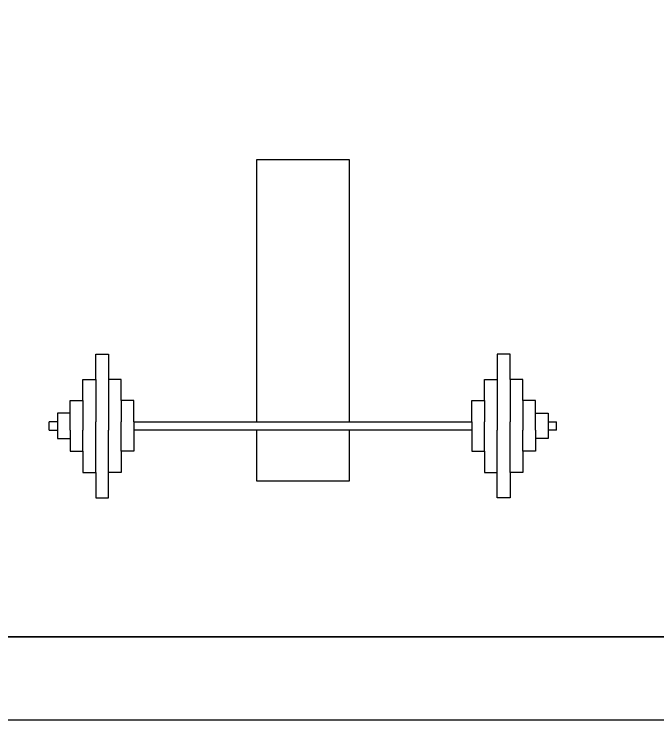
# Model space of a CAD drawing. Header units: millimetres. Extents: x -396 to 32754, y 354 to 22128.
# Drawn here: x 5887 to 7821, y 354 to 2475 of the extents above; entities that cross this region are included whole.
import ezdxf

# ---------------------------------------------------------------- set-up
doc = ezdxf.new("R2010")
doc.units = ezdxf.units.MM
for name, color, linetype in [('equipments', 250, 'Continuous'), ('furniture', 26, 'Continuous'), ('walls', 5, 'Continuous')]:
    doc.layers.add(name, color=color, linetype=linetype)

# ---------------------------------------------------------------- blocks, each defined once
blk = doc.blocks.new('fit 40')
at = {"layer": 'equipments'}
for p, q in [((-622.3, 939.8), (-622.3, 1016)), ((-622.3, 1016), (-584.2, 1016)), ((-584.2, 1016), (-584.2, 939.8)), ((622.3, 1016), (584.2, 1016)), ((584.2, 1016), (584.2, 939.8)), ((622.3, 939.8), (622.3, 1016)), ((139.7, 965.2), (-139.7, 965.2)), ((-139.7, 965.2), (-139.7, 812.8)), ((139.7, 812.8), (139.7, 965.2)), ((-660.4, 876.3), (-660.4, 939.8)), ((-660.4, 939.8), (-622.3, 939.8)), ((-622.3, 939.8), (-622.3, 812.8)), ((-546.1, 939.8), (-584.2, 939.8)), ((-584.2, 939.8), (-584.2, 812.8)), ((-546.1, 876.3), (-546.1, 939.8)), ((546.1, 876.3), (546.1, 939.8)), ((546.1, 939.8), (584.2, 939.8)), ((584.2, 939.8), (584.2, 812.8)), ((660.4, 939.8), (622.3, 939.8)), ((622.3, 939.8), (622.3, 812.8)), ((660.4, 876.3), (660.4, 939.8)), ((-698.5, 812.8), (-698.5, 876.3)), ((-698.5, 876.3), (-660.4, 876.3)), ((-660.4, 876.3), (-660.4, 812.8)), ((-508, 876.3), (-546.1, 876.3)), ((-546.1, 876.3), (-546.1, 812.8)), ((-508, 812.8), (-508, 876.3)), ((508, 812.8), (508, 876.3)), ((508, 876.3), (546.1, 876.3)), ((546.1, 876.3), (546.1, 812.8)), ((698.5, 876.3), (660.4, 876.3)), ((660.4, 876.3), (660.4, 812.8)), ((698.5, 812.8), (698.5, 876.3)), ((-736.6, 762), (-736.6, 838.2)), ((-736.6, 838.2), (-698.5, 838.2)), ((736.6, 838.2), (698.5, 838.2)), ((736.6, 762), (736.6, 838.2)), ((-762, 812.8), (-762, 787.4)), ((-762, 812.8), (-736.6, 812.8)), ((-698.5, 812.8), (-698.5, 787.4)), ((-660.4, 787.4), (-660.4, 812.8)), ((-622.3, 812.8), (-622.3, 787.4)), ((-584.2, 774.7), (-584.2, 812.8)), ((-546.1, 812.8), (-546.1, 787.4)), ((-508, 812.8), (0, 812.8)), ((-508, 787.4), (-508, 812.8)), ((0, 812.8), (508, 812.8)), ((508, 787.4), (508, 812.8)), ((546.1, 812.8), (546.1, 787.4)), ((584.2, 774.7), (584.2, 812.8)), ((622.3, 812.8), (622.3, 787.4)), ((660.4, 787.4), (660.4, 812.8)), ((698.5, 812.8), (698.5, 787.4)), ((762, 812.8), (736.6, 812.8)), ((762, 812.8), (762, 787.4)), ((-736.6, 787.4), (-762, 787.4)), ((-698.5, 787.4), (-698.5, 723.9)), ((-660.4, 723.9), (-660.4, 787.4)), ((-622.3, 660.4), (-622.3, 787.4)), ((-584.2, 660.4), (-584.2, 787.4)), ((-546.1, 723.9), (-546.1, 787.4)), ((0, 787.4), (-508, 787.4)), ((-508, 787.4), (-508, 723.9)), ((-139.7, 787.4), (-139.7, 0)), ((508, 787.4), (0, 787.4)), ((139.7, 0), (139.7, 787.4)), ((508, 787.4), (508, 723.9)), ((546.1, 723.9), (546.1, 787.4)), ((584.2, 660.4), (584.2, 787.4)), ((622.3, 660.4), (622.3, 787.4)), ((660.4, 723.9), (660.4, 787.4)), ((698.5, 787.4), (698.5, 723.9)), ((736.6, 787.4), (762, 787.4)), ((-698.5, 762), (-736.6, 762)), ((698.5, 762), (736.6, 762)), ((-698.5, 723.9), (-660.4, 723.9)), ((-660.4, 723.9), (-660.4, 660.4)), ((-508, 723.9), (-546.1, 723.9)), ((-546.1, 723.9), (-546.1, 660.4)), ((508, 723.9), (546.1, 723.9)), ((546.1, 723.9), (546.1, 660.4)), ((698.5, 723.9), (660.4, 723.9)), ((660.4, 723.9), (660.4, 660.4)), ((-660.4, 660.4), (-622.3, 660.4)), ((-622.3, 660.4), (-622.3, 584.2)), ((-584.2, 584.2), (-584.2, 660.4)), ((-546.1, 660.4), (-584.2, 660.4)), ((546.1, 660.4), (584.2, 660.4)), ((584.2, 584.2), (584.2, 660.4)), ((660.4, 660.4), (622.3, 660.4)), ((622.3, 660.4), (622.3, 584.2)), ((-622.3, 584.2), (-584.2, 584.2)), ((622.3, 584.2), (584.2, 584.2)), ((-139.7, 0), (139.7, 0))]:
    blk.add_line(p, q, dxfattribs=at)

msp = doc.modelspace()

# ---------------------------------------------------------------- linework, layer by layer
at = {"layer": 'walls'}
for points in [[(-296.4, 7529), (-296.4, 604), (-296.4, 354), (21593.2, 354.1)], [(16378.6, 1329), (15528.6, 1329), (15528.6, 604), (378.6, 604)]]:
    msp.add_lwpolyline(points, dxfattribs=at)
msp.add_lwpolyline([(15528.6, 604), (15528.6, 604), (378.6, 604)], close=True, dxfattribs=at)

# ---------------------------------------------------------------- block references
at = {"layer": 'furniture', "rotation": 180}
msp.add_blockref('fit 40', (6754.6, 2037.6), dxfattribs=at)

doc.saveas('drawing.dxf')
